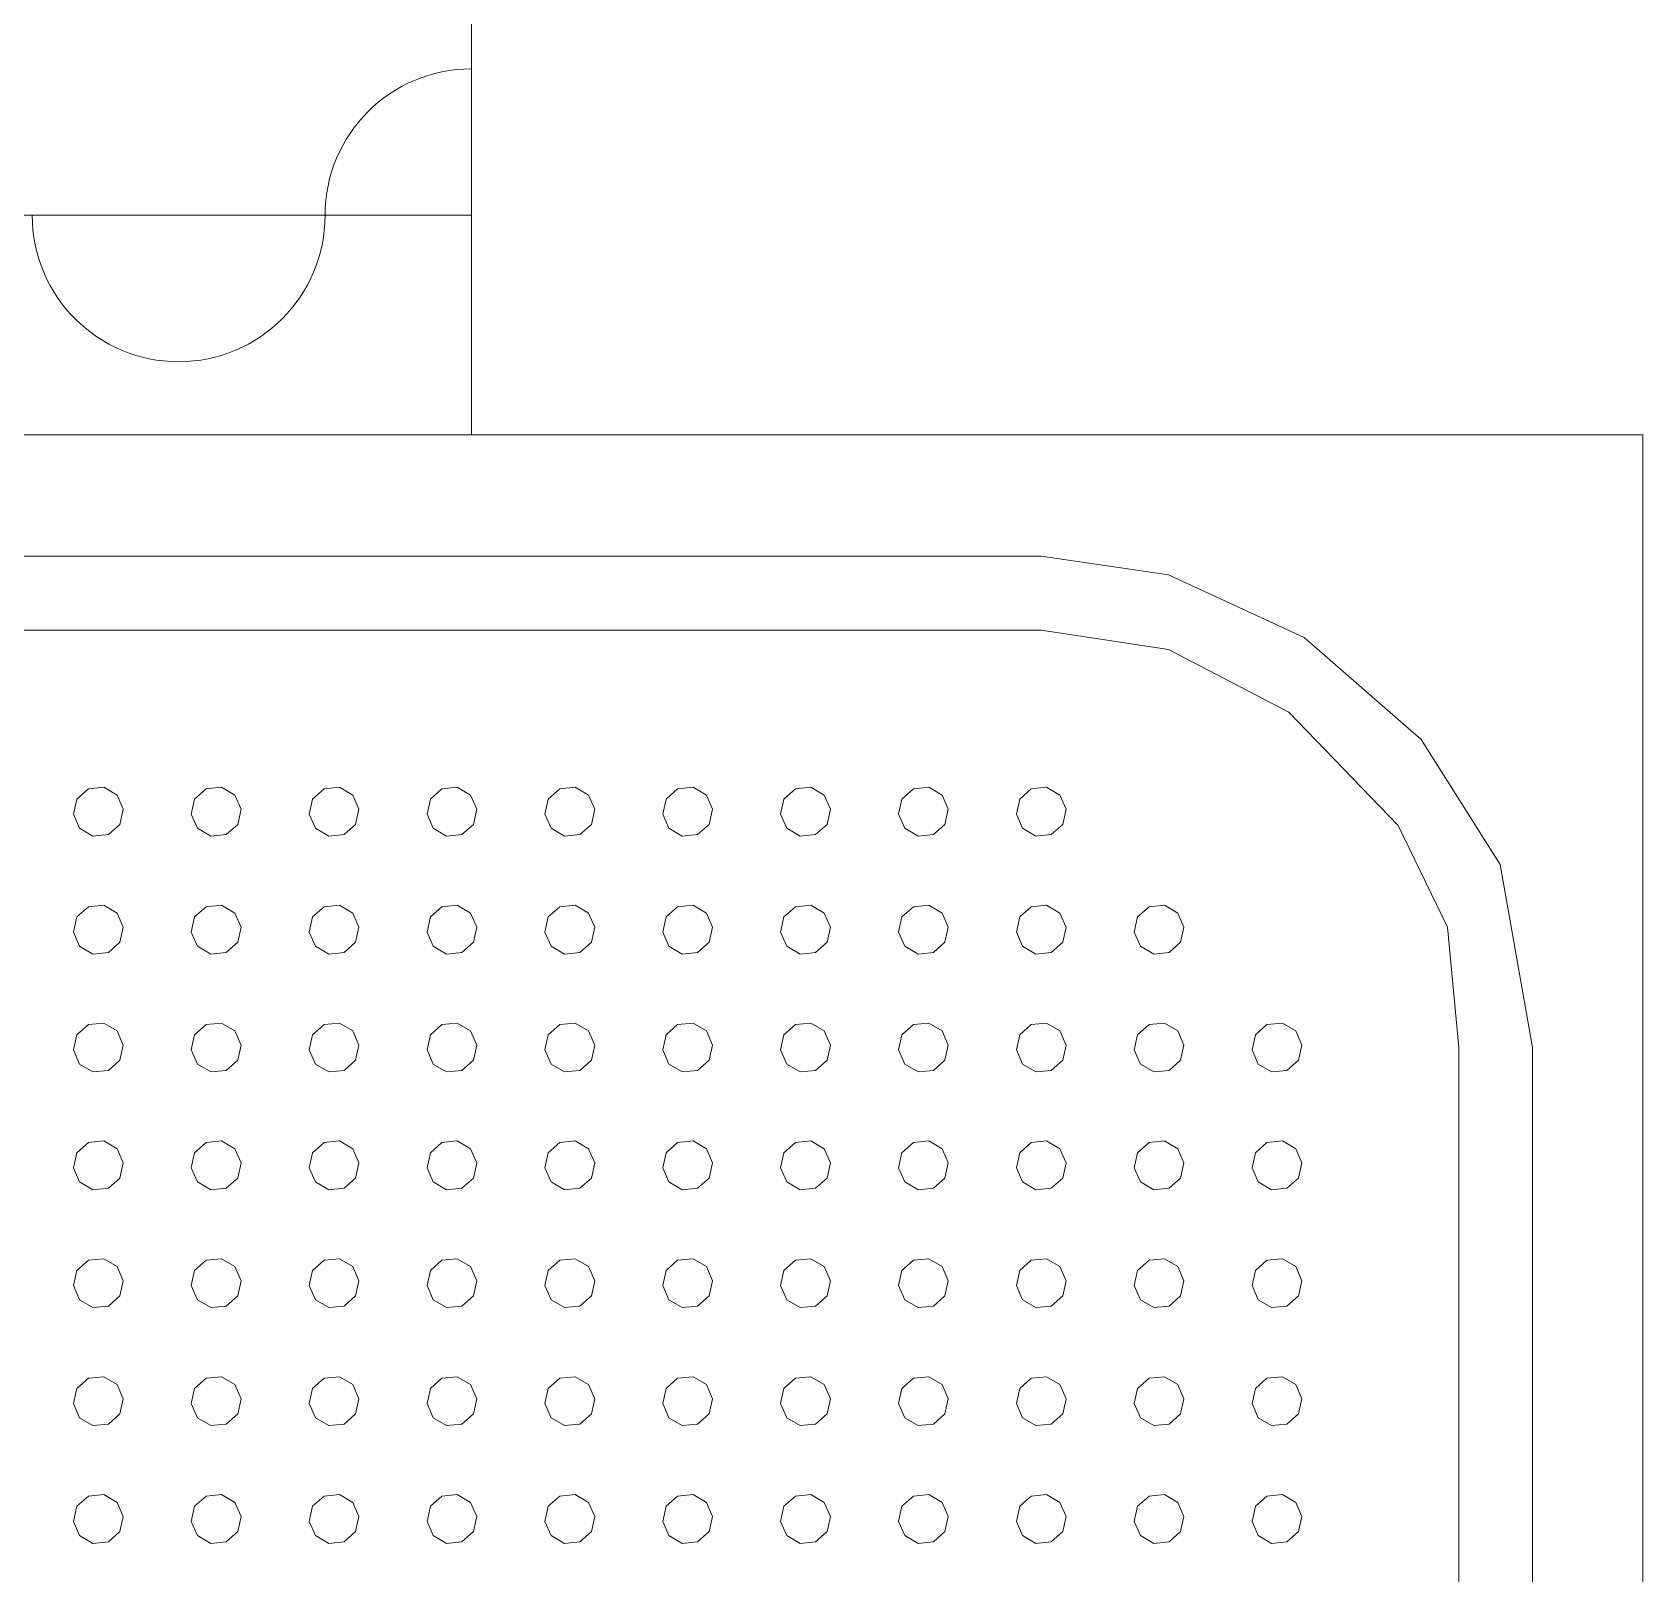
# Model space of a CAD drawing. Header units: millimetres. Extents: x -32 to 1412, y -324 to 2887.
# Drawn here: x 1034.441 to 1034.991, y 2053.57 to 2054.097 of the extents above; entities that cross this region are included whole.
import ezdxf

# ---------------------------------------------------------------- set-up
doc = ezdxf.new("R2010")
doc.units = ezdxf.units.MM
doc.header["$LTSCALE"] = 0.5
doc.layers.add('arquitetura', color=252, linetype='CONTINUOUS', lineweight=5)

msp = doc.modelspace()

# ---------------------------------------------------------------- linework, layer by layer
at = {"layer": 'arquitetura', "color": 252}
for p, q in [((1034.59123, 2054.10913), (1034.59123, 2053.95913)), ((1034.59123, 2054.03413), (1033.99123, 2054.03413)), ((1034.24123, 2053.95913), (1034.99123, 2053.95913)), ((1034.99123, 2053.95913), (1034.59123, 2053.95913)), ((1034.99123, 2053.95913), (1034.99123, 2053.20913)), ((1034.99123, 2053.95913), (1034.99123, 2053.20913)), ((1034.29527, 2053.91767), (1034.78581, 2053.91767)), ((1034.78581, 2053.91767), (1034.82924, 2053.9113)), ((1034.82924, 2053.9113), (1034.8756, 2053.88992)), ((1034.32043, 2053.89251), (1034.78581, 2053.89251)), ((1034.78581, 2053.89251), (1034.82924, 2053.88589)), ((1034.8756, 2053.88992), (1034.91555, 2053.85516)), ((1034.82924, 2053.88589), (1034.87035, 2053.86451)), ((1034.87035, 2053.86451), (1034.90774, 2053.82571)), ((1034.91555, 2053.85516), (1034.94257, 2053.81242)), ((1034.45646, 2053.83479), (1034.46041, 2053.83829)), ((1034.46041, 2053.83829), (1034.46566, 2053.8388)), ((1034.46566, 2053.8388), (1034.4702, 2053.83613)), ((1034.49671, 2053.83479), (1034.50065, 2053.83829)), ((1034.50065, 2053.83829), (1034.50591, 2053.8388)), ((1034.50591, 2053.8388), (1034.51045, 2053.83613)), ((1034.53696, 2053.83479), (1034.5409, 2053.83829)), ((1034.5409, 2053.83829), (1034.54616, 2053.8388)), ((1034.54616, 2053.8388), (1034.5507, 2053.83613)), ((1034.57721, 2053.83479), (1034.58115, 2053.83829)), ((1034.58115, 2053.83829), (1034.5864, 2053.8388)), ((1034.5864, 2053.8388), (1034.59095, 2053.83613)), ((1034.61746, 2053.83479), (1034.6214, 2053.83829)), ((1034.6214, 2053.83829), (1034.62665, 2053.8388)), ((1034.62665, 2053.8388), (1034.6312, 2053.83613)), ((1034.65771, 2053.83479), (1034.66165, 2053.83829)), ((1034.66165, 2053.83829), (1034.6669, 2053.8388)), ((1034.6669, 2053.8388), (1034.67145, 2053.83613)), ((1034.69795, 2053.83479), (1034.7019, 2053.83829)), ((1034.7019, 2053.83829), (1034.70715, 2053.8388)), ((1034.70715, 2053.8388), (1034.7117, 2053.83613)), ((1034.7382, 2053.83479), (1034.74215, 2053.83829)), ((1034.74215, 2053.83829), (1034.7474, 2053.8388)), ((1034.7474, 2053.8388), (1034.75195, 2053.83613)), ((1034.77845, 2053.83479), (1034.7824, 2053.83829)), ((1034.7824, 2053.83829), (1034.78765, 2053.8388)), ((1034.78765, 2053.8388), (1034.7922, 2053.83613)), ((1034.45532, 2053.82964), (1034.45646, 2053.83479)), ((1034.4702, 2053.83613), (1034.47231, 2053.83129)), ((1034.49557, 2053.82964), (1034.49671, 2053.83479)), ((1034.51045, 2053.83613), (1034.51256, 2053.83129)), ((1034.53582, 2053.82964), (1034.53696, 2053.83479)), ((1034.5507, 2053.83613), (1034.55281, 2053.83129)), ((1034.57607, 2053.82964), (1034.57721, 2053.83479)), ((1034.59095, 2053.83613), (1034.59306, 2053.83129)), ((1034.61632, 2053.82964), (1034.61746, 2053.83479)), ((1034.6312, 2053.83613), (1034.63331, 2053.83129)), ((1034.65657, 2053.82964), (1034.65771, 2053.83479)), ((1034.67145, 2053.83613), (1034.67356, 2053.83129)), ((1034.69682, 2053.82964), (1034.69795, 2053.83479)), ((1034.7117, 2053.83613), (1034.71381, 2053.83129)), ((1034.73707, 2053.82964), (1034.7382, 2053.83479)), ((1034.75195, 2053.83613), (1034.75406, 2053.83129)), ((1034.77732, 2053.82964), (1034.77845, 2053.83479)), ((1034.7922, 2053.83613), (1034.79431, 2053.83129)), ((1034.45743, 2053.8248), (1034.45532, 2053.82964)), ((1034.47231, 2053.83129), (1034.47118, 2053.82614)), ((1034.49768, 2053.8248), (1034.49557, 2053.82964)), ((1034.51256, 2053.83129), (1034.51143, 2053.82614)), ((1034.53793, 2053.8248), (1034.53582, 2053.82964)), ((1034.55281, 2053.83129), (1034.55168, 2053.82614)), ((1034.57818, 2053.8248), (1034.57607, 2053.82964)), ((1034.59306, 2053.83129), (1034.59193, 2053.82614)), ((1034.61843, 2053.8248), (1034.61632, 2053.82964)), ((1034.63331, 2053.83129), (1034.63218, 2053.82614)), ((1034.65868, 2053.8248), (1034.65657, 2053.82964)), ((1034.67356, 2053.83129), (1034.67243, 2053.82614)), ((1034.69893, 2053.8248), (1034.69682, 2053.82964)), ((1034.71381, 2053.83129), (1034.71267, 2053.82614)), ((1034.73918, 2053.8248), (1034.73707, 2053.82964)), ((1034.75406, 2053.83129), (1034.75292, 2053.82614)), ((1034.77943, 2053.8248), (1034.77732, 2053.82964)), ((1034.79431, 2053.83129), (1034.79317, 2053.82614)), ((1034.46198, 2053.82213), (1034.45743, 2053.8248)), ((1034.46723, 2053.82264), (1034.46198, 2053.82213)), ((1034.47118, 2053.82614), (1034.46723, 2053.82264)), ((1034.50223, 2053.82213), (1034.49768, 2053.8248)), ((1034.50748, 2053.82264), (1034.50223, 2053.82213)), ((1034.51143, 2053.82614), (1034.50748, 2053.82264)), ((1034.54248, 2053.82213), (1034.53793, 2053.8248)), ((1034.54773, 2053.82264), (1034.54248, 2053.82213)), ((1034.55168, 2053.82614), (1034.54773, 2053.82264)), ((1034.58273, 2053.82213), (1034.57818, 2053.8248)), ((1034.58798, 2053.82264), (1034.58273, 2053.82213)), ((1034.59193, 2053.82614), (1034.58798, 2053.82264)), ((1034.62298, 2053.82213), (1034.61843, 2053.8248)), ((1034.62823, 2053.82264), (1034.62298, 2053.82213)), ((1034.63218, 2053.82614), (1034.62823, 2053.82264)), ((1034.66323, 2053.82213), (1034.65868, 2053.8248)), ((1034.66848, 2053.82264), (1034.66323, 2053.82213)), ((1034.67243, 2053.82614), (1034.66848, 2053.82264)), ((1034.70348, 2053.82213), (1034.69893, 2053.8248)), ((1034.70873, 2053.82264), (1034.70348, 2053.82213)), ((1034.71267, 2053.82614), (1034.70873, 2053.82264)), ((1034.74373, 2053.82213), (1034.73918, 2053.8248)), ((1034.74898, 2053.82264), (1034.74373, 2053.82213)), ((1034.75292, 2053.82614), (1034.74898, 2053.82264)), ((1034.78398, 2053.82213), (1034.77943, 2053.8248)), ((1034.78923, 2053.82264), (1034.78398, 2053.82213)), ((1034.79317, 2053.82614), (1034.78923, 2053.82264)), ((1034.90774, 2053.82571), (1034.92452, 2053.79104)), ((1034.94257, 2053.81242), (1034.95352, 2053.74996)), ((1034.45532, 2053.78939), (1034.45646, 2053.79454)), ((1034.45646, 2053.79454), (1034.46041, 2053.79804)), ((1034.46041, 2053.79804), (1034.46566, 2053.79855)), ((1034.46566, 2053.79855), (1034.4702, 2053.79588)), ((1034.4702, 2053.79588), (1034.47231, 2053.79104)), ((1034.49557, 2053.78939), (1034.49671, 2053.79454)), ((1034.49671, 2053.79454), (1034.50065, 2053.79804)), ((1034.50065, 2053.79804), (1034.50591, 2053.79855)), ((1034.50591, 2053.79855), (1034.51045, 2053.79588)), ((1034.51045, 2053.79588), (1034.51256, 2053.79104)), ((1034.53582, 2053.78939), (1034.53696, 2053.79454)), ((1034.53696, 2053.79454), (1034.5409, 2053.79804)), ((1034.5409, 2053.79804), (1034.54616, 2053.79855)), ((1034.54616, 2053.79855), (1034.5507, 2053.79588)), ((1034.5507, 2053.79588), (1034.55281, 2053.79104)), ((1034.57607, 2053.78939), (1034.57721, 2053.79454)), ((1034.57721, 2053.79454), (1034.58115, 2053.79804)), ((1034.58115, 2053.79804), (1034.5864, 2053.79855)), ((1034.5864, 2053.79855), (1034.59095, 2053.79588)), ((1034.59095, 2053.79588), (1034.59306, 2053.79104)), ((1034.61632, 2053.78939), (1034.61746, 2053.79454)), ((1034.61746, 2053.79454), (1034.6214, 2053.79804)), ((1034.6214, 2053.79804), (1034.62665, 2053.79855)), ((1034.62665, 2053.79855), (1034.6312, 2053.79588)), ((1034.6312, 2053.79588), (1034.63331, 2053.79104)), ((1034.65657, 2053.78939), (1034.65771, 2053.79454)), ((1034.65771, 2053.79454), (1034.66165, 2053.79804)), ((1034.66165, 2053.79804), (1034.6669, 2053.79855)), ((1034.6669, 2053.79855), (1034.67145, 2053.79588)), ((1034.67145, 2053.79588), (1034.67356, 2053.79104)), ((1034.69682, 2053.78939), (1034.69795, 2053.79454)), ((1034.69795, 2053.79454), (1034.7019, 2053.79804)), ((1034.7019, 2053.79804), (1034.70715, 2053.79855)), ((1034.70715, 2053.79855), (1034.7117, 2053.79588)), ((1034.7117, 2053.79588), (1034.71381, 2053.79104)), ((1034.73707, 2053.78939), (1034.7382, 2053.79454)), ((1034.7382, 2053.79454), (1034.74215, 2053.79804)), ((1034.74215, 2053.79804), (1034.7474, 2053.79855)), ((1034.7474, 2053.79855), (1034.75195, 2053.79588)), ((1034.75195, 2053.79588), (1034.75406, 2053.79104)), ((1034.77732, 2053.78939), (1034.77845, 2053.79454)), ((1034.77845, 2053.79454), (1034.7824, 2053.79804)), ((1034.7824, 2053.79804), (1034.78765, 2053.79855)), ((1034.78765, 2053.79855), (1034.7922, 2053.79588)), ((1034.7922, 2053.79588), (1034.79431, 2053.79104)), ((1034.81757, 2053.78939), (1034.8187, 2053.79454)), ((1034.8187, 2053.79454), (1034.82265, 2053.79804)), ((1034.82265, 2053.79804), (1034.8279, 2053.79855)), ((1034.8279, 2053.79855), (1034.83245, 2053.79588)), ((1034.83245, 2053.79588), (1034.83456, 2053.79104)), ((1034.45743, 2053.78455), (1034.45532, 2053.78939)), ((1034.47231, 2053.79104), (1034.47118, 2053.78589)), ((1034.49768, 2053.78455), (1034.49557, 2053.78939)), ((1034.51256, 2053.79104), (1034.51143, 2053.78589)), ((1034.53793, 2053.78455), (1034.53582, 2053.78939)), ((1034.55281, 2053.79104), (1034.55168, 2053.78589)), ((1034.57818, 2053.78455), (1034.57607, 2053.78939)), ((1034.59306, 2053.79104), (1034.59193, 2053.78589)), ((1034.61843, 2053.78455), (1034.61632, 2053.78939)), ((1034.63331, 2053.79104), (1034.63218, 2053.78589)), ((1034.65868, 2053.78455), (1034.65657, 2053.78939)), ((1034.67356, 2053.79104), (1034.67243, 2053.78589)), ((1034.69893, 2053.78455), (1034.69682, 2053.78939)), ((1034.71381, 2053.79104), (1034.71267, 2053.78589)), ((1034.73918, 2053.78455), (1034.73707, 2053.78939)), ((1034.75406, 2053.79104), (1034.75292, 2053.78589)), ((1034.77943, 2053.78455), (1034.77732, 2053.78939)), ((1034.79431, 2053.79104), (1034.79317, 2053.78589)), ((1034.81968, 2053.78455), (1034.81757, 2053.78939)), ((1034.83456, 2053.79104), (1034.83342, 2053.78589)), ((1034.92452, 2053.79104), (1034.92836, 2053.74996)), ((1034.46198, 2053.78188), (1034.45743, 2053.78455)), ((1034.47118, 2053.78589), (1034.46723, 2053.78239)), ((1034.50223, 2053.78188), (1034.49768, 2053.78455)), ((1034.51143, 2053.78589), (1034.50748, 2053.78239)), ((1034.54248, 2053.78188), (1034.53793, 2053.78455)), ((1034.55168, 2053.78589), (1034.54773, 2053.78239)), ((1034.58273, 2053.78188), (1034.57818, 2053.78455)), ((1034.59193, 2053.78589), (1034.58798, 2053.78239)), ((1034.62298, 2053.78188), (1034.61843, 2053.78455)), ((1034.63218, 2053.78589), (1034.62823, 2053.78239)), ((1034.66323, 2053.78188), (1034.65868, 2053.78455)), ((1034.67243, 2053.78589), (1034.66848, 2053.78239)), ((1034.70348, 2053.78188), (1034.69893, 2053.78455)), ((1034.71267, 2053.78589), (1034.70873, 2053.78239)), ((1034.74373, 2053.78188), (1034.73918, 2053.78455)), ((1034.75292, 2053.78589), (1034.74898, 2053.78239)), ((1034.78398, 2053.78188), (1034.77943, 2053.78455)), ((1034.79317, 2053.78589), (1034.78923, 2053.78239)), ((1034.82423, 2053.78188), (1034.81968, 2053.78455)), ((1034.83342, 2053.78589), (1034.82948, 2053.78239)), ((1034.46723, 2053.78239), (1034.46198, 2053.78188)), ((1034.50748, 2053.78239), (1034.50223, 2053.78188)), ((1034.54773, 2053.78239), (1034.54248, 2053.78188)), ((1034.58798, 2053.78239), (1034.58273, 2053.78188)), ((1034.62823, 2053.78239), (1034.62298, 2053.78188)), ((1034.66848, 2053.78239), (1034.66323, 2053.78188)), ((1034.70873, 2053.78239), (1034.70348, 2053.78188)), ((1034.74898, 2053.78239), (1034.74373, 2053.78188)), ((1034.78923, 2053.78239), (1034.78398, 2053.78188)), ((1034.82948, 2053.78239), (1034.82423, 2053.78188)), ((1034.45646, 2053.75429), (1034.46041, 2053.75779)), ((1034.46041, 2053.75779), (1034.46566, 2053.7583)), ((1034.46566, 2053.7583), (1034.4702, 2053.75563)), ((1034.4702, 2053.75563), (1034.47231, 2053.75079)), ((1034.49671, 2053.75429), (1034.50065, 2053.75779)), ((1034.50065, 2053.75779), (1034.50591, 2053.7583)), ((1034.50591, 2053.7583), (1034.51045, 2053.75563)), ((1034.51045, 2053.75563), (1034.51256, 2053.75079)), ((1034.53696, 2053.75429), (1034.5409, 2053.75779)), ((1034.5409, 2053.75779), (1034.54616, 2053.7583)), ((1034.54616, 2053.7583), (1034.5507, 2053.75563)), ((1034.5507, 2053.75563), (1034.55281, 2053.75079)), ((1034.57721, 2053.75429), (1034.58115, 2053.75779)), ((1034.58115, 2053.75779), (1034.5864, 2053.7583)), ((1034.5864, 2053.7583), (1034.59095, 2053.75563)), ((1034.59095, 2053.75563), (1034.59306, 2053.75079)), ((1034.61746, 2053.75429), (1034.6214, 2053.75779)), ((1034.6214, 2053.75779), (1034.62665, 2053.7583)), ((1034.62665, 2053.7583), (1034.6312, 2053.75563)), ((1034.6312, 2053.75563), (1034.63331, 2053.75079)), ((1034.65771, 2053.75429), (1034.66165, 2053.75779)), ((1034.66165, 2053.75779), (1034.6669, 2053.7583)), ((1034.6669, 2053.7583), (1034.67145, 2053.75563)), ((1034.67145, 2053.75563), (1034.67356, 2053.75079)), ((1034.69795, 2053.75429), (1034.7019, 2053.75779)), ((1034.7019, 2053.75779), (1034.70715, 2053.7583)), ((1034.70715, 2053.7583), (1034.7117, 2053.75563)), ((1034.7117, 2053.75563), (1034.71381, 2053.75079)), ((1034.7382, 2053.75429), (1034.74215, 2053.75779)), ((1034.74215, 2053.75779), (1034.7474, 2053.7583)), ((1034.7474, 2053.7583), (1034.75195, 2053.75563)), ((1034.75195, 2053.75563), (1034.75406, 2053.75079)), ((1034.77845, 2053.75429), (1034.7824, 2053.75779)), ((1034.7824, 2053.75779), (1034.78765, 2053.7583)), ((1034.78765, 2053.7583), (1034.7922, 2053.75563)), ((1034.7922, 2053.75563), (1034.79431, 2053.75079)), ((1034.8187, 2053.75429), (1034.82265, 2053.75779)), ((1034.82265, 2053.75779), (1034.8279, 2053.7583)), ((1034.8279, 2053.7583), (1034.83245, 2053.75563)), ((1034.83245, 2053.75563), (1034.83456, 2053.75079)), ((1034.85895, 2053.75429), (1034.8629, 2053.75779)), ((1034.8629, 2053.75779), (1034.86815, 2053.7583)), ((1034.86815, 2053.7583), (1034.8727, 2053.75563)), ((1034.8727, 2053.75563), (1034.87481, 2053.75079)), ((1034.45532, 2053.74914), (1034.45646, 2053.75429)), ((1034.47231, 2053.75079), (1034.47118, 2053.74564)), ((1034.49557, 2053.74914), (1034.49671, 2053.75429)), ((1034.51256, 2053.75079), (1034.51143, 2053.74564)), ((1034.53582, 2053.74914), (1034.53696, 2053.75429)), ((1034.55281, 2053.75079), (1034.55168, 2053.74564)), ((1034.57607, 2053.74914), (1034.57721, 2053.75429)), ((1034.59306, 2053.75079), (1034.59193, 2053.74564)), ((1034.61632, 2053.74914), (1034.61746, 2053.75429)), ((1034.63331, 2053.75079), (1034.63218, 2053.74564)), ((1034.65657, 2053.74914), (1034.65771, 2053.75429)), ((1034.67356, 2053.75079), (1034.67243, 2053.74564)), ((1034.69682, 2053.74914), (1034.69795, 2053.75429)), ((1034.71381, 2053.75079), (1034.71267, 2053.74564)), ((1034.73707, 2053.74914), (1034.7382, 2053.75429)), ((1034.75406, 2053.75079), (1034.75292, 2053.74564)), ((1034.77732, 2053.74914), (1034.77845, 2053.75429)), ((1034.79431, 2053.75079), (1034.79317, 2053.74564)), ((1034.81757, 2053.74914), (1034.8187, 2053.75429)), ((1034.83456, 2053.75079), (1034.83342, 2053.74564)), ((1034.85782, 2053.74914), (1034.85895, 2053.75429)), ((1034.87481, 2053.75079), (1034.87367, 2053.74564)), ((1034.92836, 2053.74996), (1034.92836, 2053.28458)), ((1034.95352, 2053.74996), (1034.95352, 2053.25942)), ((1034.45743, 2053.7443), (1034.45532, 2053.74914)), ((1034.46198, 2053.74163), (1034.45743, 2053.7443)), ((1034.47118, 2053.74564), (1034.46723, 2053.74214)), ((1034.49768, 2053.7443), (1034.49557, 2053.74914)), ((1034.50223, 2053.74163), (1034.49768, 2053.7443)), ((1034.51143, 2053.74564), (1034.50748, 2053.74214)), ((1034.53793, 2053.7443), (1034.53582, 2053.74914)), ((1034.54248, 2053.74163), (1034.53793, 2053.7443)), ((1034.55168, 2053.74564), (1034.54773, 2053.74214)), ((1034.57818, 2053.7443), (1034.57607, 2053.74914)), ((1034.58273, 2053.74163), (1034.57818, 2053.7443)), ((1034.59193, 2053.74564), (1034.58798, 2053.74214)), ((1034.61843, 2053.7443), (1034.61632, 2053.74914)), ((1034.62298, 2053.74163), (1034.61843, 2053.7443)), ((1034.63218, 2053.74564), (1034.62823, 2053.74214)), ((1034.65868, 2053.7443), (1034.65657, 2053.74914)), ((1034.66323, 2053.74163), (1034.65868, 2053.7443)), ((1034.67243, 2053.74564), (1034.66848, 2053.74214)), ((1034.69893, 2053.7443), (1034.69682, 2053.74914)), ((1034.70348, 2053.74163), (1034.69893, 2053.7443)), ((1034.71267, 2053.74564), (1034.70873, 2053.74214)), ((1034.73918, 2053.7443), (1034.73707, 2053.74914)), ((1034.74373, 2053.74163), (1034.73918, 2053.7443)), ((1034.75292, 2053.74564), (1034.74898, 2053.74214)), ((1034.77943, 2053.7443), (1034.77732, 2053.74914)), ((1034.78398, 2053.74163), (1034.77943, 2053.7443)), ((1034.79317, 2053.74564), (1034.78923, 2053.74214)), ((1034.81968, 2053.7443), (1034.81757, 2053.74914)), ((1034.82423, 2053.74163), (1034.81968, 2053.7443)), ((1034.83342, 2053.74564), (1034.82948, 2053.74214)), ((1034.85993, 2053.7443), (1034.85782, 2053.74914)), ((1034.86447, 2053.74163), (1034.85993, 2053.7443)), ((1034.87367, 2053.74564), (1034.86973, 2053.74214)), ((1034.46723, 2053.74214), (1034.46198, 2053.74163)), ((1034.50748, 2053.74214), (1034.50223, 2053.74163)), ((1034.54773, 2053.74214), (1034.54248, 2053.74163)), ((1034.58798, 2053.74214), (1034.58273, 2053.74163)), ((1034.62823, 2053.74214), (1034.62298, 2053.74163)), ((1034.66848, 2053.74214), (1034.66323, 2053.74163)), ((1034.70873, 2053.74214), (1034.70348, 2053.74163)), ((1034.74898, 2053.74214), (1034.74373, 2053.74163)), ((1034.78923, 2053.74214), (1034.78398, 2053.74163)), ((1034.82948, 2053.74214), (1034.82423, 2053.74163)), ((1034.86973, 2053.74214), (1034.86447, 2053.74163)), ((1034.45646, 2053.71404), (1034.46041, 2053.71754)), ((1034.46041, 2053.71754), (1034.46566, 2053.71805)), ((1034.46566, 2053.71805), (1034.4702, 2053.71538)), ((1034.49671, 2053.71404), (1034.50065, 2053.71754)), ((1034.50065, 2053.71754), (1034.50591, 2053.71805)), ((1034.50591, 2053.71805), (1034.51045, 2053.71538)), ((1034.53696, 2053.71404), (1034.5409, 2053.71754)), ((1034.5409, 2053.71754), (1034.54616, 2053.71805)), ((1034.54616, 2053.71805), (1034.5507, 2053.71538)), ((1034.57721, 2053.71404), (1034.58115, 2053.71754)), ((1034.58115, 2053.71754), (1034.5864, 2053.71805)), ((1034.5864, 2053.71805), (1034.59095, 2053.71538)), ((1034.61746, 2053.71404), (1034.6214, 2053.71754)), ((1034.6214, 2053.71754), (1034.62665, 2053.71805)), ((1034.62665, 2053.71805), (1034.6312, 2053.71538)), ((1034.65771, 2053.71404), (1034.66165, 2053.71754)), ((1034.66165, 2053.71754), (1034.6669, 2053.71805)), ((1034.6669, 2053.71805), (1034.67145, 2053.71538)), ((1034.69795, 2053.71404), (1034.7019, 2053.71754)), ((1034.7019, 2053.71754), (1034.70715, 2053.71805)), ((1034.70715, 2053.71805), (1034.7117, 2053.71538)), ((1034.7382, 2053.71404), (1034.74215, 2053.71754)), ((1034.74215, 2053.71754), (1034.7474, 2053.71805)), ((1034.7474, 2053.71805), (1034.75195, 2053.71538)), ((1034.77845, 2053.71404), (1034.7824, 2053.71754)), ((1034.7824, 2053.71754), (1034.78765, 2053.71805)), ((1034.78765, 2053.71805), (1034.7922, 2053.71538)), ((1034.8187, 2053.71404), (1034.82265, 2053.71754)), ((1034.82265, 2053.71754), (1034.8279, 2053.71805)), ((1034.8279, 2053.71805), (1034.83245, 2053.71538)), ((1034.85895, 2053.71404), (1034.8629, 2053.71754)), ((1034.8629, 2053.71754), (1034.86815, 2053.71805)), ((1034.86815, 2053.71805), (1034.8727, 2053.71538)), ((1034.45532, 2053.70889), (1034.45646, 2053.71404)), ((1034.4702, 2053.71538), (1034.47231, 2053.71054)), ((1034.49557, 2053.70889), (1034.49671, 2053.71404)), ((1034.51045, 2053.71538), (1034.51256, 2053.71054)), ((1034.53582, 2053.70889), (1034.53696, 2053.71404)), ((1034.5507, 2053.71538), (1034.55281, 2053.71054)), ((1034.57607, 2053.70889), (1034.57721, 2053.71404)), ((1034.59095, 2053.71538), (1034.59306, 2053.71054)), ((1034.61632, 2053.70889), (1034.61746, 2053.71404)), ((1034.6312, 2053.71538), (1034.63331, 2053.71054)), ((1034.65657, 2053.70889), (1034.65771, 2053.71404)), ((1034.67145, 2053.71538), (1034.67356, 2053.71054)), ((1034.69682, 2053.70889), (1034.69795, 2053.71404)), ((1034.7117, 2053.71538), (1034.71381, 2053.71054)), ((1034.73707, 2053.70889), (1034.7382, 2053.71404)), ((1034.75195, 2053.71538), (1034.75406, 2053.71054)), ((1034.77732, 2053.70889), (1034.77845, 2053.71404)), ((1034.7922, 2053.71538), (1034.79431, 2053.71054)), ((1034.81757, 2053.70889), (1034.8187, 2053.71404)), ((1034.83245, 2053.71538), (1034.83456, 2053.71054)), ((1034.85782, 2053.70889), (1034.85895, 2053.71404)), ((1034.8727, 2053.71538), (1034.87481, 2053.71054)), ((1034.45743, 2053.70405), (1034.45532, 2053.70889)), ((1034.47231, 2053.71054), (1034.47118, 2053.70539)), ((1034.49768, 2053.70405), (1034.49557, 2053.70889)), ((1034.51256, 2053.71054), (1034.51143, 2053.70539)), ((1034.53793, 2053.70405), (1034.53582, 2053.70889)), ((1034.55281, 2053.71054), (1034.55168, 2053.70539)), ((1034.57818, 2053.70405), (1034.57607, 2053.70889)), ((1034.59306, 2053.71054), (1034.59193, 2053.70539)), ((1034.61843, 2053.70405), (1034.61632, 2053.70889)), ((1034.63331, 2053.71054), (1034.63218, 2053.70539)), ((1034.65868, 2053.70405), (1034.65657, 2053.70889)), ((1034.67356, 2053.71054), (1034.67243, 2053.70539)), ((1034.69893, 2053.70405), (1034.69682, 2053.70889)), ((1034.71381, 2053.71054), (1034.71267, 2053.70539)), ((1034.73918, 2053.70405), (1034.73707, 2053.70889)), ((1034.75406, 2053.71054), (1034.75292, 2053.70539)), ((1034.77943, 2053.70405), (1034.77732, 2053.70889)), ((1034.79431, 2053.71054), (1034.79317, 2053.70539)), ((1034.81968, 2053.70405), (1034.81757, 2053.70889)), ((1034.83456, 2053.71054), (1034.83342, 2053.70539)), ((1034.85993, 2053.70405), (1034.85782, 2053.70889)), ((1034.87481, 2053.71054), (1034.87367, 2053.70539)), ((1034.46198, 2053.70138), (1034.45743, 2053.70405)), ((1034.46723, 2053.70189), (1034.46198, 2053.70138)), ((1034.47118, 2053.70539), (1034.46723, 2053.70189)), ((1034.50223, 2053.70138), (1034.49768, 2053.70405)), ((1034.50748, 2053.70189), (1034.50223, 2053.70138)), ((1034.51143, 2053.70539), (1034.50748, 2053.70189)), ((1034.54248, 2053.70138), (1034.53793, 2053.70405)), ((1034.54773, 2053.70189), (1034.54248, 2053.70138)), ((1034.55168, 2053.70539), (1034.54773, 2053.70189)), ((1034.58273, 2053.70138), (1034.57818, 2053.70405)), ((1034.58798, 2053.70189), (1034.58273, 2053.70138)), ((1034.59193, 2053.70539), (1034.58798, 2053.70189)), ((1034.62298, 2053.70138), (1034.61843, 2053.70405)), ((1034.62823, 2053.70189), (1034.62298, 2053.70138)), ((1034.63218, 2053.70539), (1034.62823, 2053.70189)), ((1034.66323, 2053.70138), (1034.65868, 2053.70405)), ((1034.66848, 2053.70189), (1034.66323, 2053.70138)), ((1034.67243, 2053.70539), (1034.66848, 2053.70189)), ((1034.70348, 2053.70138), (1034.69893, 2053.70405)), ((1034.70873, 2053.70189), (1034.70348, 2053.70138)), ((1034.71267, 2053.70539), (1034.70873, 2053.70189)), ((1034.74373, 2053.70138), (1034.73918, 2053.70405)), ((1034.74898, 2053.70189), (1034.74373, 2053.70138)), ((1034.75292, 2053.70539), (1034.74898, 2053.70189)), ((1034.78398, 2053.70138), (1034.77943, 2053.70405)), ((1034.78923, 2053.70189), (1034.78398, 2053.70138)), ((1034.79317, 2053.70539), (1034.78923, 2053.70189)), ((1034.82423, 2053.70138), (1034.81968, 2053.70405)), ((1034.82948, 2053.70189), (1034.82423, 2053.70138)), ((1034.83342, 2053.70539), (1034.82948, 2053.70189)), ((1034.86447, 2053.70138), (1034.85993, 2053.70405)), ((1034.86973, 2053.70189), (1034.86447, 2053.70138)), ((1034.87367, 2053.70539), (1034.86973, 2053.70189)), ((1034.45532, 2053.66864), (1034.45646, 2053.67379)), ((1034.45646, 2053.67379), (1034.46041, 2053.67729)), ((1034.46041, 2053.67729), (1034.46566, 2053.6778)), ((1034.46566, 2053.6778), (1034.4702, 2053.67513)), ((1034.4702, 2053.67513), (1034.47231, 2053.67029)), ((1034.49557, 2053.66864), (1034.49671, 2053.67379)), ((1034.49671, 2053.67379), (1034.50065, 2053.67729)), ((1034.50065, 2053.67729), (1034.50591, 2053.6778)), ((1034.50591, 2053.6778), (1034.51045, 2053.67513)), ((1034.51045, 2053.67513), (1034.51256, 2053.67029)), ((1034.53582, 2053.66864), (1034.53696, 2053.67379)), ((1034.53696, 2053.67379), (1034.5409, 2053.67729)), ((1034.5409, 2053.67729), (1034.54616, 2053.6778)), ((1034.54616, 2053.6778), (1034.5507, 2053.67513)), ((1034.5507, 2053.67513), (1034.55281, 2053.67029)), ((1034.57607, 2053.66864), (1034.57721, 2053.67379)), ((1034.57721, 2053.67379), (1034.58115, 2053.67729)), ((1034.58115, 2053.67729), (1034.5864, 2053.6778)), ((1034.5864, 2053.6778), (1034.59095, 2053.67513)), ((1034.59095, 2053.67513), (1034.59306, 2053.67029)), ((1034.61632, 2053.66864), (1034.61746, 2053.67379)), ((1034.61746, 2053.67379), (1034.6214, 2053.67729)), ((1034.6214, 2053.67729), (1034.62665, 2053.6778)), ((1034.62665, 2053.6778), (1034.6312, 2053.67513)), ((1034.6312, 2053.67513), (1034.63331, 2053.67029)), ((1034.65657, 2053.66864), (1034.65771, 2053.67379)), ((1034.65771, 2053.67379), (1034.66165, 2053.67729)), ((1034.66165, 2053.67729), (1034.6669, 2053.6778)), ((1034.6669, 2053.6778), (1034.67145, 2053.67513)), ((1034.67145, 2053.67513), (1034.67356, 2053.67029)), ((1034.69682, 2053.66864), (1034.69795, 2053.67379)), ((1034.69795, 2053.67379), (1034.7019, 2053.67729)), ((1034.7019, 2053.67729), (1034.70715, 2053.6778)), ((1034.70715, 2053.6778), (1034.7117, 2053.67513)), ((1034.7117, 2053.67513), (1034.71381, 2053.67029)), ((1034.73707, 2053.66864), (1034.7382, 2053.67379)), ((1034.7382, 2053.67379), (1034.74215, 2053.67729)), ((1034.74215, 2053.67729), (1034.7474, 2053.6778)), ((1034.7474, 2053.6778), (1034.75195, 2053.67513)), ((1034.75195, 2053.67513), (1034.75406, 2053.67029)), ((1034.77732, 2053.66864), (1034.77845, 2053.67379)), ((1034.77845, 2053.67379), (1034.7824, 2053.67729)), ((1034.7824, 2053.67729), (1034.78765, 2053.6778)), ((1034.78765, 2053.6778), (1034.7922, 2053.67513)), ((1034.7922, 2053.67513), (1034.79431, 2053.67029)), ((1034.81757, 2053.66864), (1034.8187, 2053.67379)), ((1034.8187, 2053.67379), (1034.82265, 2053.67729)), ((1034.82265, 2053.67729), (1034.8279, 2053.6778)), ((1034.8279, 2053.6778), (1034.83245, 2053.67513)), ((1034.83245, 2053.67513), (1034.83456, 2053.67029)), ((1034.85782, 2053.66864), (1034.85895, 2053.67379)), ((1034.85895, 2053.67379), (1034.8629, 2053.67729)), ((1034.8629, 2053.67729), (1034.86815, 2053.6778)), ((1034.86815, 2053.6778), (1034.8727, 2053.67513)), ((1034.8727, 2053.67513), (1034.87481, 2053.67029)), ((1034.45743, 2053.6638), (1034.45532, 2053.66864)), ((1034.47231, 2053.67029), (1034.47118, 2053.66514)), ((1034.49768, 2053.6638), (1034.49557, 2053.66864)), ((1034.51256, 2053.67029), (1034.51143, 2053.66514)), ((1034.53793, 2053.6638), (1034.53582, 2053.66864)), ((1034.55281, 2053.67029), (1034.55168, 2053.66514)), ((1034.57818, 2053.6638), (1034.57607, 2053.66864)), ((1034.59306, 2053.67029), (1034.59193, 2053.66514)), ((1034.61843, 2053.6638), (1034.61632, 2053.66864)), ((1034.63331, 2053.67029), (1034.63218, 2053.66514)), ((1034.65868, 2053.6638), (1034.65657, 2053.66864)), ((1034.67356, 2053.67029), (1034.67243, 2053.66514)), ((1034.69893, 2053.6638), (1034.69682, 2053.66864)), ((1034.71381, 2053.67029), (1034.71267, 2053.66514)), ((1034.73918, 2053.6638), (1034.73707, 2053.66864)), ((1034.75406, 2053.67029), (1034.75292, 2053.66514)), ((1034.77943, 2053.6638), (1034.77732, 2053.66864)), ((1034.79431, 2053.67029), (1034.79317, 2053.66514)), ((1034.81968, 2053.6638), (1034.81757, 2053.66864)), ((1034.83456, 2053.67029), (1034.83342, 2053.66514)), ((1034.85993, 2053.6638), (1034.85782, 2053.66864)), ((1034.87481, 2053.67029), (1034.87367, 2053.66514)), ((1034.46198, 2053.66113), (1034.45743, 2053.6638)), ((1034.46723, 2053.66164), (1034.46198, 2053.66113)), ((1034.47118, 2053.66514), (1034.46723, 2053.66164)), ((1034.50223, 2053.66113), (1034.49768, 2053.6638)), ((1034.50748, 2053.66164), (1034.50223, 2053.66113)), ((1034.51143, 2053.66514), (1034.50748, 2053.66164)), ((1034.54248, 2053.66113), (1034.53793, 2053.6638)), ((1034.54773, 2053.66164), (1034.54248, 2053.66113)), ((1034.55168, 2053.66514), (1034.54773, 2053.66164)), ((1034.58273, 2053.66113), (1034.57818, 2053.6638)), ((1034.58798, 2053.66164), (1034.58273, 2053.66113)), ((1034.59193, 2053.66514), (1034.58798, 2053.66164)), ((1034.62298, 2053.66113), (1034.61843, 2053.6638)), ((1034.62823, 2053.66164), (1034.62298, 2053.66113)), ((1034.63218, 2053.66514), (1034.62823, 2053.66164)), ((1034.66323, 2053.66113), (1034.65868, 2053.6638)), ((1034.66848, 2053.66164), (1034.66323, 2053.66113)), ((1034.67243, 2053.66514), (1034.66848, 2053.66164)), ((1034.70348, 2053.66113), (1034.69893, 2053.6638)), ((1034.70873, 2053.66164), (1034.70348, 2053.66113)), ((1034.71267, 2053.66514), (1034.70873, 2053.66164)), ((1034.74373, 2053.66113), (1034.73918, 2053.6638)), ((1034.74898, 2053.66164), (1034.74373, 2053.66113)), ((1034.75292, 2053.66514), (1034.74898, 2053.66164)), ((1034.78398, 2053.66113), (1034.77943, 2053.6638)), ((1034.78923, 2053.66164), (1034.78398, 2053.66113)), ((1034.79317, 2053.66514), (1034.78923, 2053.66164)), ((1034.82423, 2053.66113), (1034.81968, 2053.6638)), ((1034.82948, 2053.66164), (1034.82423, 2053.66113)), ((1034.83342, 2053.66514), (1034.82948, 2053.66164)), ((1034.86447, 2053.66113), (1034.85993, 2053.6638)), ((1034.86973, 2053.66164), (1034.86447, 2053.66113)), ((1034.87367, 2053.66514), (1034.86973, 2053.66164)), ((1034.45646, 2053.63354), (1034.46041, 2053.63704)), ((1034.46041, 2053.63704), (1034.46566, 2053.63755)), ((1034.46566, 2053.63755), (1034.4702, 2053.63488)), ((1034.4702, 2053.63488), (1034.47231, 2053.63004)), ((1034.49671, 2053.63354), (1034.50065, 2053.63704)), ((1034.50065, 2053.63704), (1034.50591, 2053.63755)), ((1034.50591, 2053.63755), (1034.51045, 2053.63488)), ((1034.51045, 2053.63488), (1034.51256, 2053.63004)), ((1034.53696, 2053.63354), (1034.5409, 2053.63704)), ((1034.5409, 2053.63704), (1034.54616, 2053.63755)), ((1034.54616, 2053.63755), (1034.5507, 2053.63488)), ((1034.5507, 2053.63488), (1034.55281, 2053.63004)), ((1034.57721, 2053.63354), (1034.58115, 2053.63704)), ((1034.58115, 2053.63704), (1034.5864, 2053.63755)), ((1034.5864, 2053.63755), (1034.59095, 2053.63488)), ((1034.59095, 2053.63488), (1034.59306, 2053.63004)), ((1034.61746, 2053.63354), (1034.6214, 2053.63704)), ((1034.6214, 2053.63704), (1034.62665, 2053.63755)), ((1034.62665, 2053.63755), (1034.6312, 2053.63488)), ((1034.6312, 2053.63488), (1034.63331, 2053.63004)), ((1034.65771, 2053.63354), (1034.66165, 2053.63704)), ((1034.66165, 2053.63704), (1034.6669, 2053.63755)), ((1034.6669, 2053.63755), (1034.67145, 2053.63488)), ((1034.67145, 2053.63488), (1034.67356, 2053.63004)), ((1034.69795, 2053.63354), (1034.7019, 2053.63704)), ((1034.7019, 2053.63704), (1034.70715, 2053.63755)), ((1034.70715, 2053.63755), (1034.7117, 2053.63488)), ((1034.7117, 2053.63488), (1034.71381, 2053.63004)), ((1034.7382, 2053.63354), (1034.74215, 2053.63704)), ((1034.74215, 2053.63704), (1034.7474, 2053.63755)), ((1034.7474, 2053.63755), (1034.75195, 2053.63488)), ((1034.75195, 2053.63488), (1034.75406, 2053.63004)), ((1034.77845, 2053.63354), (1034.7824, 2053.63704)), ((1034.7824, 2053.63704), (1034.78765, 2053.63755)), ((1034.78765, 2053.63755), (1034.7922, 2053.63488)), ((1034.7922, 2053.63488), (1034.79431, 2053.63004)), ((1034.8187, 2053.63354), (1034.82265, 2053.63704)), ((1034.82265, 2053.63704), (1034.8279, 2053.63755)), ((1034.8279, 2053.63755), (1034.83245, 2053.63488)), ((1034.83245, 2053.63488), (1034.83456, 2053.63004)), ((1034.85895, 2053.63354), (1034.8629, 2053.63704)), ((1034.8629, 2053.63704), (1034.86815, 2053.63755)), ((1034.86815, 2053.63755), (1034.8727, 2053.63488)), ((1034.8727, 2053.63488), (1034.87481, 2053.63004)), ((1034.45532, 2053.62839), (1034.45646, 2053.63354)), ((1034.47231, 2053.63004), (1034.47118, 2053.62489)), ((1034.49557, 2053.62839), (1034.49671, 2053.63354)), ((1034.51256, 2053.63004), (1034.51143, 2053.62489)), ((1034.53582, 2053.62839), (1034.53696, 2053.63354)), ((1034.55281, 2053.63004), (1034.55168, 2053.62489)), ((1034.57607, 2053.62839), (1034.57721, 2053.63354)), ((1034.59306, 2053.63004), (1034.59193, 2053.62489)), ((1034.61632, 2053.62839), (1034.61746, 2053.63354)), ((1034.63331, 2053.63004), (1034.63218, 2053.62489)), ((1034.65657, 2053.62839), (1034.65771, 2053.63354)), ((1034.67356, 2053.63004), (1034.67243, 2053.62489)), ((1034.69682, 2053.62839), (1034.69795, 2053.63354)), ((1034.71381, 2053.63004), (1034.71267, 2053.62489)), ((1034.73707, 2053.62839), (1034.7382, 2053.63354)), ((1034.75406, 2053.63004), (1034.75292, 2053.62489)), ((1034.77732, 2053.62839), (1034.77845, 2053.63354)), ((1034.79431, 2053.63004), (1034.79317, 2053.62489)), ((1034.81757, 2053.62839), (1034.8187, 2053.63354)), ((1034.83456, 2053.63004), (1034.83342, 2053.62489)), ((1034.85782, 2053.62839), (1034.85895, 2053.63354)), ((1034.87481, 2053.63004), (1034.87367, 2053.62489)), ((1034.45743, 2053.62355), (1034.45532, 2053.62839)), ((1034.46198, 2053.62088), (1034.45743, 2053.62355)), ((1034.47118, 2053.62489), (1034.46723, 2053.62139)), ((1034.49768, 2053.62355), (1034.49557, 2053.62839)), ((1034.50223, 2053.62088), (1034.49768, 2053.62355)), ((1034.51143, 2053.62489), (1034.50748, 2053.62139)), ((1034.53793, 2053.62355), (1034.53582, 2053.62839)), ((1034.54248, 2053.62088), (1034.53793, 2053.62355)), ((1034.55168, 2053.62489), (1034.54773, 2053.62139)), ((1034.57818, 2053.62355), (1034.57607, 2053.62839)), ((1034.58273, 2053.62088), (1034.57818, 2053.62355)), ((1034.59193, 2053.62489), (1034.58798, 2053.62139)), ((1034.61843, 2053.62355), (1034.61632, 2053.62839)), ((1034.62298, 2053.62088), (1034.61843, 2053.62355)), ((1034.63218, 2053.62489), (1034.62823, 2053.62139)), ((1034.65868, 2053.62355), (1034.65657, 2053.62839)), ((1034.66323, 2053.62088), (1034.65868, 2053.62355)), ((1034.67243, 2053.62489), (1034.66848, 2053.62139)), ((1034.69893, 2053.62355), (1034.69682, 2053.62839)), ((1034.70348, 2053.62088), (1034.69893, 2053.62355)), ((1034.71267, 2053.62489), (1034.70873, 2053.62139)), ((1034.73918, 2053.62355), (1034.73707, 2053.62839)), ((1034.74373, 2053.62088), (1034.73918, 2053.62355)), ((1034.75292, 2053.62489), (1034.74898, 2053.62139)), ((1034.77943, 2053.62355), (1034.77732, 2053.62839)), ((1034.78398, 2053.62088), (1034.77943, 2053.62355)), ((1034.79317, 2053.62489), (1034.78923, 2053.62139)), ((1034.81968, 2053.62355), (1034.81757, 2053.62839)), ((1034.82423, 2053.62088), (1034.81968, 2053.62355)), ((1034.83342, 2053.62489), (1034.82948, 2053.62139)), ((1034.85993, 2053.62355), (1034.85782, 2053.62839)), ((1034.86447, 2053.62088), (1034.85993, 2053.62355)), ((1034.87367, 2053.62489), (1034.86973, 2053.62139)), ((1034.46723, 2053.62139), (1034.46198, 2053.62088)), ((1034.50748, 2053.62139), (1034.50223, 2053.62088)), ((1034.54773, 2053.62139), (1034.54248, 2053.62088)), ((1034.58798, 2053.62139), (1034.58273, 2053.62088)), ((1034.62823, 2053.62139), (1034.62298, 2053.62088)), ((1034.66848, 2053.62139), (1034.66323, 2053.62088)), ((1034.70873, 2053.62139), (1034.70348, 2053.62088)), ((1034.74898, 2053.62139), (1034.74373, 2053.62088)), ((1034.78923, 2053.62139), (1034.78398, 2053.62088)), ((1034.82948, 2053.62139), (1034.82423, 2053.62088)), ((1034.86973, 2053.62139), (1034.86447, 2053.62088)), ((1034.45646, 2053.59329), (1034.46041, 2053.59679)), ((1034.46041, 2053.59679), (1034.46566, 2053.5973)), ((1034.46566, 2053.5973), (1034.4702, 2053.59463)), ((1034.49671, 2053.59329), (1034.50065, 2053.59679)), ((1034.50065, 2053.59679), (1034.50591, 2053.5973)), ((1034.50591, 2053.5973), (1034.51045, 2053.59463)), ((1034.53696, 2053.59329), (1034.5409, 2053.59679)), ((1034.5409, 2053.59679), (1034.54616, 2053.5973)), ((1034.54616, 2053.5973), (1034.5507, 2053.59463)), ((1034.57721, 2053.59329), (1034.58115, 2053.59679)), ((1034.58115, 2053.59679), (1034.5864, 2053.5973)), ((1034.5864, 2053.5973), (1034.59095, 2053.59463)), ((1034.61746, 2053.59329), (1034.6214, 2053.59679)), ((1034.6214, 2053.59679), (1034.62665, 2053.5973)), ((1034.62665, 2053.5973), (1034.6312, 2053.59463)), ((1034.65771, 2053.59329), (1034.66165, 2053.59679)), ((1034.66165, 2053.59679), (1034.6669, 2053.5973)), ((1034.6669, 2053.5973), (1034.67145, 2053.59463)), ((1034.69795, 2053.59329), (1034.7019, 2053.59679)), ((1034.7019, 2053.59679), (1034.70715, 2053.5973)), ((1034.70715, 2053.5973), (1034.7117, 2053.59463)), ((1034.7382, 2053.59329), (1034.74215, 2053.59679)), ((1034.74215, 2053.59679), (1034.7474, 2053.5973)), ((1034.7474, 2053.5973), (1034.75195, 2053.59463)), ((1034.77845, 2053.59329), (1034.7824, 2053.59679)), ((1034.7824, 2053.59679), (1034.78765, 2053.5973)), ((1034.78765, 2053.5973), (1034.7922, 2053.59463)), ((1034.8187, 2053.59329), (1034.82265, 2053.59679)), ((1034.82265, 2053.59679), (1034.8279, 2053.5973)), ((1034.8279, 2053.5973), (1034.83245, 2053.59463)), ((1034.85895, 2053.59329), (1034.8629, 2053.59679)), ((1034.8629, 2053.59679), (1034.86815, 2053.5973)), ((1034.86815, 2053.5973), (1034.8727, 2053.59463)), ((1034.45532, 2053.58814), (1034.45646, 2053.59329)), ((1034.4702, 2053.59463), (1034.47231, 2053.58979)), ((1034.49557, 2053.58814), (1034.49671, 2053.59329)), ((1034.51045, 2053.59463), (1034.51256, 2053.58979)), ((1034.53582, 2053.58814), (1034.53696, 2053.59329)), ((1034.5507, 2053.59463), (1034.55281, 2053.58979)), ((1034.57607, 2053.58814), (1034.57721, 2053.59329)), ((1034.59095, 2053.59463), (1034.59306, 2053.58979)), ((1034.61632, 2053.58814), (1034.61746, 2053.59329)), ((1034.6312, 2053.59463), (1034.63331, 2053.58979)), ((1034.65657, 2053.58814), (1034.65771, 2053.59329)), ((1034.67145, 2053.59463), (1034.67356, 2053.58979)), ((1034.69682, 2053.58814), (1034.69795, 2053.59329)), ((1034.7117, 2053.59463), (1034.71381, 2053.58979)), ((1034.73707, 2053.58814), (1034.7382, 2053.59329)), ((1034.75195, 2053.59463), (1034.75406, 2053.58979)), ((1034.77732, 2053.58814), (1034.77845, 2053.59329)), ((1034.7922, 2053.59463), (1034.79431, 2053.58979)), ((1034.81757, 2053.58814), (1034.8187, 2053.59329)), ((1034.83245, 2053.59463), (1034.83456, 2053.58979)), ((1034.85782, 2053.58814), (1034.85895, 2053.59329)), ((1034.8727, 2053.59463), (1034.87481, 2053.58979)), ((1034.45743, 2053.5833), (1034.45532, 2053.58814)), ((1034.47118, 2053.58464), (1034.46723, 2053.58114)), ((1034.47231, 2053.58979), (1034.47118, 2053.58464)), ((1034.49768, 2053.5833), (1034.49557, 2053.58814)), ((1034.51143, 2053.58464), (1034.50748, 2053.58114)), ((1034.51256, 2053.58979), (1034.51143, 2053.58464)), ((1034.53793, 2053.5833), (1034.53582, 2053.58814)), ((1034.55168, 2053.58464), (1034.54773, 2053.58114)), ((1034.55281, 2053.58979), (1034.55168, 2053.58464)), ((1034.57818, 2053.5833), (1034.57607, 2053.58814)), ((1034.59193, 2053.58464), (1034.58798, 2053.58114)), ((1034.59306, 2053.58979), (1034.59193, 2053.58464)), ((1034.61843, 2053.5833), (1034.61632, 2053.58814)), ((1034.63218, 2053.58464), (1034.62823, 2053.58114)), ((1034.63331, 2053.58979), (1034.63218, 2053.58464)), ((1034.65868, 2053.5833), (1034.65657, 2053.58814)), ((1034.67243, 2053.58464), (1034.66848, 2053.58114)), ((1034.67356, 2053.58979), (1034.67243, 2053.58464)), ((1034.69893, 2053.5833), (1034.69682, 2053.58814)), ((1034.71267, 2053.58464), (1034.70873, 2053.58114)), ((1034.71381, 2053.58979), (1034.71267, 2053.58464)), ((1034.73918, 2053.5833), (1034.73707, 2053.58814)), ((1034.75292, 2053.58464), (1034.74898, 2053.58114)), ((1034.75406, 2053.58979), (1034.75292, 2053.58464)), ((1034.77943, 2053.5833), (1034.77732, 2053.58814)), ((1034.79317, 2053.58464), (1034.78923, 2053.58114)), ((1034.79431, 2053.58979), (1034.79317, 2053.58464)), ((1034.81968, 2053.5833), (1034.81757, 2053.58814)), ((1034.83342, 2053.58464), (1034.82948, 2053.58114)), ((1034.83456, 2053.58979), (1034.83342, 2053.58464)), ((1034.85993, 2053.5833), (1034.85782, 2053.58814)), ((1034.87367, 2053.58464), (1034.86973, 2053.58114)), ((1034.87481, 2053.58979), (1034.87367, 2053.58464)), ((1034.46198, 2053.58063), (1034.45743, 2053.5833)), ((1034.46723, 2053.58114), (1034.46198, 2053.58063)), ((1034.50223, 2053.58063), (1034.49768, 2053.5833)), ((1034.50748, 2053.58114), (1034.50223, 2053.58063)), ((1034.54248, 2053.58063), (1034.53793, 2053.5833)), ((1034.54773, 2053.58114), (1034.54248, 2053.58063)), ((1034.58273, 2053.58063), (1034.57818, 2053.5833)), ((1034.58798, 2053.58114), (1034.58273, 2053.58063)), ((1034.62298, 2053.58063), (1034.61843, 2053.5833)), ((1034.62823, 2053.58114), (1034.62298, 2053.58063)), ((1034.66323, 2053.58063), (1034.65868, 2053.5833)), ((1034.66848, 2053.58114), (1034.66323, 2053.58063)), ((1034.70348, 2053.58063), (1034.69893, 2053.5833)), ((1034.70873, 2053.58114), (1034.70348, 2053.58063)), ((1034.74373, 2053.58063), (1034.73918, 2053.5833)), ((1034.74898, 2053.58114), (1034.74373, 2053.58063)), ((1034.78398, 2053.58063), (1034.77943, 2053.5833)), ((1034.78923, 2053.58114), (1034.78398, 2053.58063)), ((1034.82423, 2053.58063), (1034.81968, 2053.5833)), ((1034.82948, 2053.58114), (1034.82423, 2053.58063)), ((1034.86447, 2053.58063), (1034.85993, 2053.5833)), ((1034.86973, 2053.58114), (1034.86447, 2053.58063))]:
    msp.add_line(p, q, dxfattribs=at)
for centre, start, end in [((1034.59123, 2054.03413), 90, 180), ((1034.49123, 2054.03413), 180, 0)]:
    msp.add_arc(centre, 0.05, start, end, dxfattribs=at)

doc.saveas('drawing.dxf')
